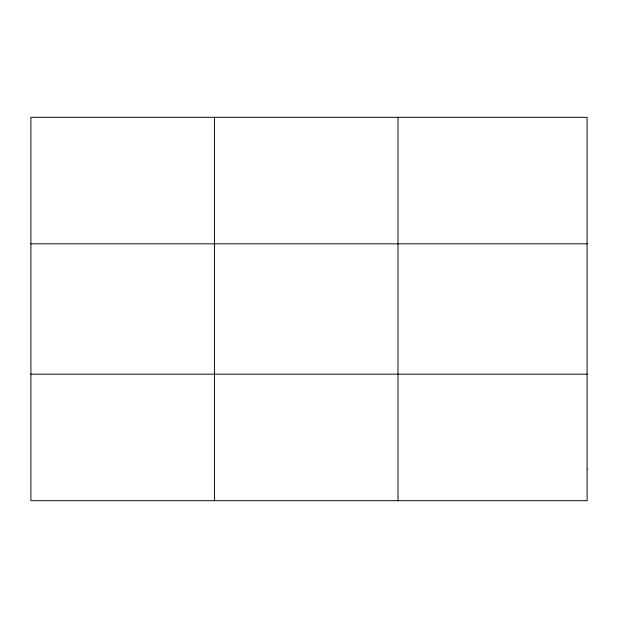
<?xml version="1.0" encoding="UTF-8"?>
<svg xmlns="http://www.w3.org/2000/svg" width="618" height="618" viewBox="0 0 618 618"><rect width="100%" height="100%" fill="white"/><g stroke="black" fill="none" stroke-linecap="round" stroke-linejoin="round"><path stroke-width="0.93" d="M214.446 500.696L214.446 117.304M397.992 500.696L397.992 117.304M30.9 243.824L587.1 243.824M30.9 374.176L587.1 374.176M587.1 469.07L587.1 500.696L30.9 500.696L30.9 117.304L587.1 117.304L587.1 469.07"/></g></svg>
